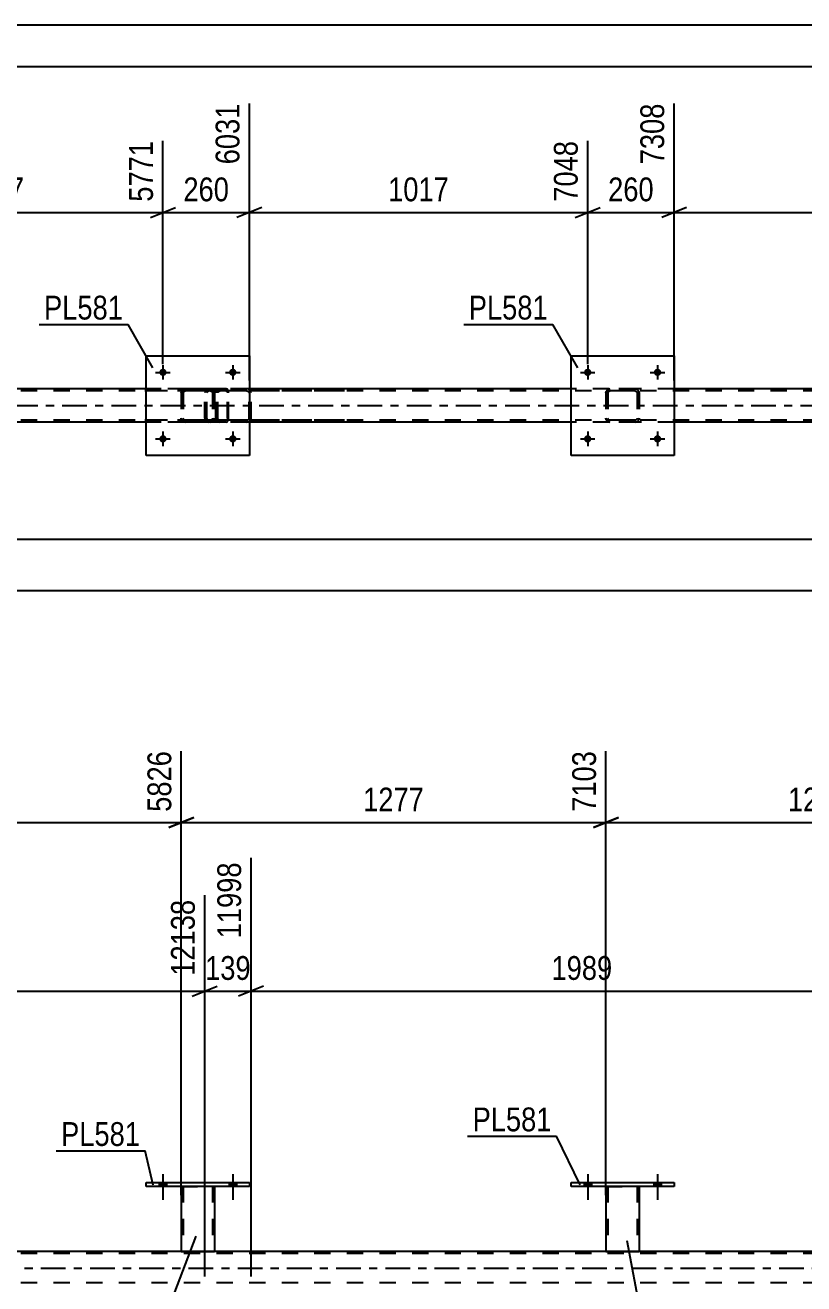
# Model space of a CAD drawing. Header units: millimetres. Extents: x 0 to 841, y 0 to 594.
# Drawn here: x 249.5 to 343.1, y 442.6 to 594 of the extents above; entities that cross this region are included whole.
import ezdxf

# ---------------------------------------------------------------- set-up
doc = ezdxf.new("R2010")
doc.units = ezdxf.units.MM
doc.linetypes.add('DXK_LINE_DOT2', pattern=[3.9198, 1.9599, -1.9599])
doc.linetypes.add('DXK_LINE_DOT3', pattern=[5.9187, 2.979, -0.9799, 0.9799, -0.9799])
doc.styles.add('Arial Narrow', font='ARIALN.TTF', dxfattribs={"height": 0.2})

# ---------------------------------------------------------------- blocks, each defined once
blk = doc.blocks.new('Unknown-272366151-1135')
at = {"color": 5, "linetype": 'Continuous'}
for p, q in [((841, 594), (0, 594)), ((836, 589), (5, 589))]:
    blk.add_line(p, q, dxfattribs=at)
blk = doc.blocks.new('Part-272366151-5568 - 5500')
at = {"color": 7, "linetype": 'DXK_LINE_DOT2'}
for p, q in [((756.58, 550.01), (94.12, 550.01)), ((276.44, 550.25), (264.04, 550.25)), ((327.52, 550.25), (315.12, 550.25)), ((756.58, 546.49), (94.12, 546.49)), ((276.44, 546.25), (264.04, 546.25)), ((327.52, 546.25), (315.12, 546.25))]:
    blk.add_line(p, q, dxfattribs=at)
at = {"color": 2, "linetype": 'Continuous'}
for p, q in [((264.04, 550.25), (225.36, 550.25)), ((315.12, 550.25), (276.44, 550.25)), ((366.2, 550.25), (327.52, 550.25)), ((264.04, 546.25), (225.36, 546.25)), ((315.12, 546.25), (276.44, 546.25)), ((366.2, 546.25), (327.52, 546.25))]:
    blk.add_line(p, q, dxfattribs=at)
at = {"color": 7, "linetype": 'DXK_LINE_DOT3'}
blk.add_line((94.12, 548.25), (756.58, 548.25), dxfattribs=at)
blk = doc.blocks.new('Part-272366151-5508 - 5500')
at = {"color": 7, "linetype": 'DXK_LINE_DOT2'}
for p, q in [((273.66, 550.25), (261.5, 550.25)), ((273.66, 550.01), (261.5, 550.01)), ((271.11, 549.95), (271.07, 549.77)), ((271.07, 546.73), (271.07, 549.77)), ((271.32, 549.77), (271.34, 549.86)), ((271.32, 546.73), (271.32, 549.77)), ((271.34, 549.86), (271.39, 549.94)), ((271.57, 550.25), (271.38, 550.21)), ((271.39, 549.94), (271.47, 549.99)), ((271.47, 549.99), (271.57, 550.01)), ((272.39, 550.01), (272.39, 550.25)), ((273.76, 550.21), (273.66, 550.25)), ((273.66, 550.01), (273.71, 549.99)), ((273.71, 549.99), (273.76, 549.94)), ((273.85, 550.11), (273.76, 550.21)), ((273.76, 549.94), (273.79, 549.86)), ((273.79, 549.86), (273.8, 549.77)), ((273.8, 546.73), (273.8, 549.77)), ((273.91, 549.95), (273.85, 550.11)), ((273.93, 549.77), (273.91, 549.95)), ((273.93, 546.73), (273.93, 549.77)), ((273.66, 546.49), (261.5, 546.49)), ((271.07, 546.73), (271.11, 546.54)), ((271.34, 546.64), (271.32, 546.73)), ((271.39, 546.56), (271.34, 546.64)), ((271.47, 546.51), (271.39, 546.56)), ((271.57, 546.49), (271.47, 546.51)), ((272.39, 546.25), (272.39, 546.49)), ((273.71, 546.51), (273.66, 546.49)), ((273.76, 546.56), (273.71, 546.51)), ((273.79, 546.64), (273.76, 546.56)), ((273.8, 546.73), (273.79, 546.64)), ((273.85, 546.39), (273.91, 546.54)), ((273.91, 546.54), (273.93, 546.73)), ((273.66, 546.25), (261.5, 546.25)), ((271.38, 546.28), (271.57, 546.25)), ((273.66, 546.25), (273.76, 546.28)), ((273.76, 546.28), (273.85, 546.39))]:
    blk.add_line(p, q, dxfattribs=at)
for centre, start, end in [((271.56, 549.75), 111.1941, 156.1506), ((271.56, 546.74), 203.8494, 248.8059)]:
    blk.add_arc(centre, 0.492, start, end, dxfattribs=at)
blk = doc.blocks.new('Part-272366151-5516 - 5500')
at = {"color": 7, "linetype": 'DXK_LINE_DOT2'}
for p, q in [((272.42, 549.95), (272.39, 549.77)), ((272.39, 546.73), (272.39, 549.77)), ((272.64, 549.77), (272.66, 549.86)), ((272.64, 546.73), (272.64, 549.77)), ((272.66, 549.86), (272.72, 549.94)), ((272.9, 550.25), (272.7, 550.21)), ((272.72, 549.94), (272.8, 549.99)), ((272.8, 549.99), (272.9, 550.01)), ((287.88, 550.25), (272.9, 550.25)), ((287.88, 550.01), (272.9, 550.01)), ((276.33, 550.21), (276.13, 550.25)), ((276.13, 550.01), (276.23, 549.99)), ((276.23, 549.99), (276.31, 549.94)), ((276.31, 549.94), (276.37, 549.86)), ((276.37, 549.86), (276.39, 549.77)), ((276.39, 546.73), (276.39, 549.77)), ((276.64, 549.77), (276.6, 549.95)), ((276.64, 546.73), (276.64, 549.77)), ((272.39, 546.73), (272.42, 546.54)), ((272.66, 546.64), (272.64, 546.73)), ((272.72, 546.56), (272.66, 546.64)), ((272.8, 546.51), (272.72, 546.56)), ((272.9, 546.49), (272.8, 546.51)), ((287.88, 546.49), (272.9, 546.49)), ((276.23, 546.51), (276.13, 546.49)), ((276.31, 546.56), (276.23, 546.51)), ((276.37, 546.64), (276.31, 546.56)), ((276.39, 546.73), (276.37, 546.64)), ((276.6, 546.54), (276.64, 546.73)), ((272.7, 546.28), (272.9, 546.25)), ((287.88, 546.25), (272.9, 546.25)), ((276.13, 546.25), (276.33, 546.28))]:
    blk.add_line(p, q, dxfattribs=at)
for centre, start, end in [((272.88, 549.75), 110.7583, 155.68), ((276.15, 549.75), 24.32, 69.2417), ((272.88, 546.75), 204.32, 249.2417), ((276.15, 546.75), 290.7583, 335.68)]:
    blk.add_arc(centre, 0.496, start, end, dxfattribs=at)
blk = doc.blocks.new('Part-272366151-7632 - 5500')
at = {"color": 2, "linetype": 'Continuous'}
for p, q in [((264.04, 542.25), (264.04, 554.25)), ((264.04, 554.25), (276.44, 554.25)), ((276.44, 554.25), (276.44, 542.25)), ((276.44, 542.25), (264.04, 542.25))]:
    blk.add_line(p, q, dxfattribs=at)
blk = doc.blocks.new('Part-272366151-7631 - 5500')
at = {"color": 7, "linetype": 'DXK_LINE_DOT2'}
for p, q in [((268.24, 549.77), (268.28, 549.95)), ((268.28, 549.95), (268.24, 549.77)), ((268.24, 549.77), (268.24, 546.73)), ((268.48, 549.77), (268.5, 549.86)), ((268.48, 549.77), (268.48, 546.73)), ((268.5, 549.86), (268.55, 549.94)), ((268.54, 550.21), (268.72, 550.25)), ((268.72, 550.25), (268.54, 550.21)), ((268.55, 549.94), (268.63, 549.99)), ((268.63, 549.99), (268.72, 550.01)), ((271.76, 550.25), (268.72, 550.25)), ((271.76, 550.01), (268.72, 550.01)), ((271.76, 550.25), (271.94, 550.21)), ((271.94, 550.21), (271.76, 550.25)), ((271.76, 550.01), (271.85, 549.99)), ((271.85, 549.99), (271.93, 549.94)), ((271.93, 549.94), (271.98, 549.86)), ((271.98, 549.86), (272, 549.77)), ((272, 549.77), (272, 546.73)), ((272.2, 549.95), (272.24, 549.77)), ((272.24, 549.77), (272.2, 549.95)), ((272.24, 549.77), (272.24, 546.73)), ((268.28, 546.54), (268.24, 546.73)), ((268.24, 546.73), (268.28, 546.54)), ((268.5, 546.64), (268.48, 546.73)), ((268.55, 546.56), (268.5, 546.64)), ((268.63, 546.51), (268.55, 546.56)), ((268.72, 546.49), (268.63, 546.51)), ((271.76, 546.49), (268.72, 546.49)), ((271.85, 546.51), (271.76, 546.49)), ((271.93, 546.56), (271.85, 546.51)), ((271.98, 546.64), (271.93, 546.56)), ((272, 546.73), (271.98, 546.64)), ((272.24, 546.73), (272.2, 546.54)), ((272.2, 546.54), (272.24, 546.73)), ((268.72, 546.25), (268.54, 546.28)), ((268.54, 546.28), (268.72, 546.25)), ((271.76, 546.25), (268.72, 546.25)), ((271.94, 546.28), (271.76, 546.25)), ((271.76, 546.25), (271.94, 546.28))]:
    blk.add_line(p, q, dxfattribs=at)
at = {"color": 7, "linetype": 'DXK_LINE_DOT3'}
blk.add_line((270.24, 548.25), (270.24, 548.25), dxfattribs=at)
at = {"color": 7, "linetype": 'DXK_LINE_DOT2'}
for centre, start, end in [((268.72, 549.77), 112.5, 157.5), ((268.72, 549.77), 112.5, 157.5), ((271.76, 549.77), 22.5, 67.5), ((271.76, 549.77), 22.5, 67.5), ((268.72, 546.73), 202.5, 247.5), ((268.72, 546.73), 202.5, 247.5), ((271.76, 546.73), 292.5, 337.5), ((271.76, 546.73), 292.5, 337.5)]:
    blk.add_arc(centre, 0.48, start, end, dxfattribs=at)
blk = doc.blocks.new('Part-272366151-7633 - 5500')
at = {"color": 7, "linetype": 'DXK_LINE_DOT2'}
for p, q in [((319.32, 549.77), (319.36, 549.95)), ((319.36, 549.95), (319.32, 549.77)), ((319.32, 549.77), (319.32, 546.73)), ((319.56, 549.77), (319.58, 549.86)), ((319.56, 549.77), (319.56, 546.73)), ((319.58, 549.86), (319.63, 549.94)), ((319.62, 550.21), (319.8, 550.25)), ((319.8, 550.25), (319.62, 550.21)), ((319.63, 549.94), (319.71, 549.99)), ((319.71, 549.99), (319.8, 550.01)), ((322.84, 550.25), (319.8, 550.25)), ((322.84, 550.01), (319.8, 550.01)), ((322.84, 550.25), (323.02, 550.21)), ((323.02, 550.21), (322.84, 550.25)), ((322.84, 550.01), (322.93, 549.99)), ((322.93, 549.99), (323.01, 549.94)), ((323.01, 549.94), (323.06, 549.86)), ((323.06, 549.86), (323.08, 549.77)), ((323.08, 549.77), (323.08, 546.73)), ((323.28, 549.95), (323.32, 549.77)), ((323.32, 549.77), (323.28, 549.95)), ((323.32, 549.77), (323.32, 546.73)), ((319.36, 546.54), (319.32, 546.73)), ((319.32, 546.73), (319.36, 546.54)), ((319.58, 546.64), (319.56, 546.73)), ((319.63, 546.56), (319.58, 546.64)), ((319.71, 546.51), (319.63, 546.56)), ((319.8, 546.49), (319.71, 546.51)), ((322.84, 546.49), (319.8, 546.49)), ((322.93, 546.51), (322.84, 546.49)), ((323.01, 546.56), (322.93, 546.51)), ((323.06, 546.64), (323.01, 546.56)), ((323.08, 546.73), (323.06, 546.64)), ((323.32, 546.73), (323.28, 546.54)), ((323.28, 546.54), (323.32, 546.73)), ((319.8, 546.25), (319.62, 546.28)), ((319.62, 546.28), (319.8, 546.25)), ((322.84, 546.25), (319.8, 546.25)), ((323.02, 546.28), (322.84, 546.25)), ((322.84, 546.25), (323.02, 546.28))]:
    blk.add_line(p, q, dxfattribs=at)
at = {"color": 7, "linetype": 'DXK_LINE_DOT3'}
blk.add_line((321.32, 548.25), (321.32, 548.25), dxfattribs=at)
at = {"color": 7, "linetype": 'DXK_LINE_DOT2'}
for centre, start, end in [((319.8, 549.77), 112.5, 157.5), ((319.8, 549.77), 112.5, 157.5), ((322.84, 549.77), 22.5, 67.5), ((322.84, 549.77), 22.5, 67.5), ((319.8, 546.73), 202.5, 247.5), ((319.8, 546.73), 202.5, 247.5), ((322.84, 546.73), 292.5, 337.5), ((322.84, 546.73), 292.5, 337.5)]:
    blk.add_arc(centre, 0.48, start, end, dxfattribs=at)
blk = doc.blocks.new('Part-272366151-7634 - 5500')
at = {"color": 2, "linetype": 'Continuous'}
for p, q in [((315.12, 542.25), (315.12, 554.25)), ((315.12, 554.25), (327.52, 554.25)), ((327.52, 554.25), (327.52, 542.25)), ((327.52, 542.25), (315.12, 542.25))]:
    blk.add_line(p, q, dxfattribs=at)
blk = doc.blocks.new('Bolt-272366151-7661 - 5500')
at = {"linetype": 'Continuous'}
for points in [[(266.48, 544.25, -1), (265.6, 544.25, -1)], [(274.88, 544.25, -1), (274, 544.25, -1)]]:
    blk.add_hatch(color=1, dxfattribs=at).paths.add_polyline_path(points)
at = {"color": 1, "linetype": 'Continuous'}
for p, q in [((266.04, 545.13), (266.04, 543.37)), ((274.44, 545.13), (274.44, 543.37)), ((265.16, 544.25), (266.92, 544.25)), ((273.56, 544.25), (275.32, 544.25))]:
    blk.add_line(p, q, dxfattribs=at)
blk = doc.blocks.new('Bolt-272366151-7662 - 5500')
at = {"linetype": 'Continuous'}
for points in [[(266.48, 552.25, -1), (265.6, 552.25, -1)], [(274.88, 552.25, -1), (274, 552.25, -1)]]:
    blk.add_hatch(color=1, dxfattribs=at).paths.add_polyline_path(points)
at = {"color": 1, "linetype": 'Continuous'}
for p, q in [((266.04, 553.13), (266.04, 551.37)), ((274.44, 553.13), (274.44, 551.37)), ((265.16, 552.25), (266.92, 552.25)), ((273.56, 552.25), (275.32, 552.25))]:
    blk.add_line(p, q, dxfattribs=at)
blk = doc.blocks.new('Bolt-272366151-7663 - 5500')
at = {"linetype": 'Continuous'}
for points in [[(317.56, 544.25, -1), (316.68, 544.25, -1)], [(325.96, 544.25, -1), (325.08, 544.25, -1)]]:
    blk.add_hatch(color=1, dxfattribs=at).paths.add_polyline_path(points)
at = {"color": 1, "linetype": 'Continuous'}
for p, q in [((317.12, 545.13), (317.12, 543.37)), ((325.52, 545.13), (325.52, 543.37)), ((316.24, 544.25), (318, 544.25)), ((324.64, 544.25), (326.4, 544.25))]:
    blk.add_line(p, q, dxfattribs=at)
blk = doc.blocks.new('Bolt-272366151-7664 - 5500')
at = {"linetype": 'Continuous'}
for points in [[(317.56, 552.25, -1), (316.68, 552.25, -1)], [(325.96, 552.25, -1), (325.08, 552.25, -1)]]:
    blk.add_hatch(color=1, dxfattribs=at).paths.add_polyline_path(points)
at = {"color": 1, "linetype": 'Continuous'}
for p, q in [((317.12, 553.13), (317.12, 551.37)), ((325.52, 553.13), (325.52, 551.37)), ((316.24, 552.25), (318, 552.25)), ((324.64, 552.25), (326.4, 552.25))]:
    blk.add_line(p, q, dxfattribs=at)
blk = doc.blocks.new('Part-272366151-4265 - 4038')
at = {"color": 2, "linetype": 'Continuous'}
blk.add_line((756.58, 446.52), (50.12, 446.52), dxfattribs=at)
at = {"color": 7, "linetype": 'DXK_LINE_DOT2'}
for p, q in [((756.58, 446.28), (50.12, 446.28)), ((756.58, 442.76), (50.12, 442.76))]:
    blk.add_line(p, q, dxfattribs=at)
at = {"color": 7, "linetype": 'DXK_LINE_DOT3'}
blk.add_line((50.12, 444.52), (756.58, 444.52), dxfattribs=at)
blk = doc.blocks.new('Part-272366151-6679 - 4038')
at = {"color": 2, "linetype": 'Continuous'}
for p, q in [((268.24, 454.36), (268.24, 446.52)), ((272.24, 454.36), (272.24, 446.52)), ((268.24, 446.52), (272.24, 446.52))]:
    blk.add_line(p, q, dxfattribs=at)
at = {"color": 7, "linetype": 'DXK_LINE_DOT2'}
for p, q in [((268.24, 454.36), (272.24, 454.36)), ((268.24, 454.36), (268.24, 454.36)), ((268.24, 454.36), (268.24, 454.36)), ((268.48, 454.36), (268.48, 446.52)), ((272, 454.36), (272, 446.52)), ((272.24, 454.36), (272.24, 454.36)), ((272.24, 454.36), (272.24, 454.36)), ((271.94, 446.52), (271.98, 446.52)), ((271.94, 446.52), (271.98, 446.52)), ((271.98, 446.52), (272, 446.52)), ((271.98, 446.52), (272, 446.52))]:
    blk.add_line(p, q, dxfattribs=at)
blk = doc.blocks.new('Part-272366151-6680 - 4038')
at = {"color": 2, "linetype": 'Continuous'}
for p, q in [((264.04, 454.36), (264.04, 454.84)), ((264.04, 454.84), (276.44, 454.84)), ((276.44, 454.36), (264.04, 454.36)), ((276.44, 454.84), (276.44, 454.36))]:
    blk.add_line(p, q, dxfattribs=at)
blk = doc.blocks.new('Part-272366151-6681 - 4038')
at = {"color": 2, "linetype": 'Continuous'}
for p, q in [((319.32, 454.36), (319.32, 446.52)), ((323.32, 454.36), (323.32, 446.52)), ((319.32, 446.52), (323.32, 446.52))]:
    blk.add_line(p, q, dxfattribs=at)
at = {"color": 7, "linetype": 'DXK_LINE_DOT2'}
for p, q in [((319.32, 454.36), (323.32, 454.36)), ((319.32, 454.36), (319.32, 454.36)), ((319.32, 454.36), (319.32, 454.36)), ((319.56, 454.36), (319.56, 446.52)), ((323.08, 454.36), (323.08, 446.52)), ((323.32, 454.36), (323.32, 454.36)), ((323.32, 454.36), (323.32, 454.36)), ((323.02, 446.52), (323.06, 446.52)), ((323.02, 446.52), (323.06, 446.52)), ((323.06, 446.52), (323.08, 446.52)), ((323.06, 446.52), (323.08, 446.52))]:
    blk.add_line(p, q, dxfattribs=at)
blk = doc.blocks.new('Part-272366151-6682 - 4038')
at = {"color": 2, "linetype": 'Continuous'}
for p, q in [((315.12, 454.36), (315.12, 454.84)), ((315.12, 454.84), (327.52, 454.84)), ((327.52, 454.36), (315.12, 454.36)), ((327.52, 454.84), (327.52, 454.36))]:
    blk.add_line(p, q, dxfattribs=at)
blk = doc.blocks.new('Bolt-272366151-6709 - 4038')
at = {"linetype": 'Continuous'}
for points in [[(265.6, 454.36), (266.48, 454.36), (266.48, 454.84), (265.6, 454.84)], [(274, 454.36), (274.88, 454.36), (274.88, 454.84), (274, 454.84)]]:
    blk.add_hatch(color=1, dxfattribs=at).paths.add_polyline_path(points)
at = {"color": 1, "linetype": 'Continuous'}
for p, q in [((266.04, 455.84), (266.04, 452.72)), ((274.44, 455.84), (274.44, 452.72)), ((265.6, 454.84), (265.6, 454.36)), ((266.48, 454.84), (266.48, 454.36)), ((274, 454.84), (274, 454.36)), ((274.88, 454.84), (274.88, 454.36))]:
    blk.add_line(p, q, dxfattribs=at)
blk = doc.blocks.new('Bolt-272366151-6710 - 4038')
at = {"linetype": 'Continuous'}
for points in [[(265.6, 454.36), (266.48, 454.36), (266.48, 454.84), (265.6, 454.84)], [(274, 454.36), (274.88, 454.36), (274.88, 454.84), (274, 454.84)]]:
    blk.add_hatch(color=1, dxfattribs=at).paths.add_polyline_path(points)
at = {"color": 1, "linetype": 'Continuous'}
for p, q in [((266.04, 455.84), (266.04, 452.72)), ((274.44, 455.84), (274.44, 452.72)), ((265.6, 454.84), (265.6, 454.36)), ((266.48, 454.84), (266.48, 454.36)), ((274, 454.84), (274, 454.36)), ((274.88, 454.84), (274.88, 454.36))]:
    blk.add_line(p, q, dxfattribs=at)
blk = doc.blocks.new('Bolt-272366151-6711 - 4038')
at = {"linetype": 'Continuous'}
for points in [[(316.68, 454.36), (317.56, 454.36), (317.56, 454.84), (316.68, 454.84)], [(325.08, 454.36), (325.96, 454.36), (325.96, 454.84), (325.08, 454.84)]]:
    blk.add_hatch(color=1, dxfattribs=at).paths.add_polyline_path(points)
at = {"color": 1, "linetype": 'Continuous'}
for p, q in [((317.12, 455.84), (317.12, 452.72)), ((325.52, 455.84), (325.52, 452.72)), ((316.68, 454.84), (316.68, 454.36)), ((317.56, 454.84), (317.56, 454.36)), ((325.08, 454.84), (325.08, 454.36)), ((325.96, 454.84), (325.96, 454.36))]:
    blk.add_line(p, q, dxfattribs=at)
blk = doc.blocks.new('Bolt-272366151-6712 - 4038')
at = {"linetype": 'Continuous'}
for points in [[(316.68, 454.36), (317.56, 454.36), (317.56, 454.84), (316.68, 454.84)], [(325.08, 454.36), (325.96, 454.36), (325.96, 454.84), (325.08, 454.84)]]:
    blk.add_hatch(color=1, dxfattribs=at).paths.add_polyline_path(points)
at = {"color": 1, "linetype": 'Continuous'}
for p, q in [((317.12, 455.84), (317.12, 452.72)), ((325.52, 455.84), (325.52, 452.72)), ((316.68, 454.84), (316.68, 454.36)), ((317.56, 454.84), (317.56, 454.36)), ((325.08, 454.84), (325.08, 454.36)), ((325.96, 454.84), (325.96, 454.36))]:
    blk.add_line(p, q, dxfattribs=at)
blk = doc.blocks.new('StraightDimension-272366151-5651 - 5500')
at = {"color": 7, "linetype": 'Continuous'}
blk.add_line((57, 532.17), (756.58, 532.17), dxfattribs=at)
blk = doc.blocks.new('StraightDimension-272366151-10152 - 5500')
at = {"color": 7, "linetype": 'Continuous'}
blk.add_line((56.36, 526), (757.22, 526), dxfattribs=at)
blk = doc.blocks.new('StraightDimension-272366151-19099 - 5500')
at = {"color": 7, "linetype": 'Continuous'}
for p, q in [((327.52, 551.25), (327.52, 584.58)), ((368.2, 553.25), (368.2, 580.08)), ((329.02, 572.07), (326.02, 570.87)), ((327.52, 571.47), (368.2, 571.47)), ((366.7, 570.87), (369.7, 572.07))]:
    blk.add_line(p, q, dxfattribs=at)
at = {"color": 0, "linetype": 'Continuous'}
blk.add_wipeout([(367.6, 580.68), (363.4, 580.68), (363.4, 572.17), (367.6, 572.17)], dxfattribs=at)
at = {"color": 0}
blk.add_wipeout([(352.12, 572.22), (352.12, 576.42), (343.6, 576.42), (343.6, 572.22)], dxfattribs=at)
at = {"color": 3, "linetype": 'Continuous', "style": 'Arial Narrow'}
blk.add_text('8325', height=2.863, rotation=90.0002, dxfattribs=at).set_placement((367, 572.77))
at = {"color": 3, "style": 'Arial Narrow'}
blk.add_text('1017', height=2.863, dxfattribs=at).set_placement((344.2, 572.82))
blk = doc.blocks.new('StraightDimension-272366151-19100 - 5500')
at = {"color": 7, "linetype": 'Continuous'}
for p, q in [((327.52, 551.25), (327.52, 584.58)), ((317.12, 553.25), (317.12, 580.08)), ((315.62, 570.87), (318.62, 572.07)), ((317.12, 571.47), (327.52, 571.47)), ((329.02, 572.07), (326.02, 570.87))]:
    blk.add_line(p, q, dxfattribs=at)
at = {"color": 0}
blk.add_wipeout([(325.66, 572.22), (325.66, 576.42), (318.98, 576.42), (318.98, 572.22)], dxfattribs=at)
at = {"color": 3, "style": 'Arial Narrow'}
blk.add_text('260', height=2.863, dxfattribs=at).set_placement((319.58, 572.82))
at = {"color": 0, "linetype": 'Continuous'}
blk.add_wipeout([(326.92, 585.18), (322.72, 585.18), (322.72, 576.67), (326.92, 576.67)], dxfattribs=at)
at = {"color": 3, "linetype": 'Continuous', "style": 'Arial Narrow'}
blk.add_text('7308', height=2.863, rotation=90.0002, dxfattribs=at).set_placement((326.32, 577.27))
blk = doc.blocks.new('StraightDimension-272366151-19101 - 5500')
at = {"color": 7, "linetype": 'Continuous'}
for p, q in [((276.44, 551.25), (276.44, 584.58)), ((317.12, 553.25), (317.12, 580.08)), ((277.94, 572.07), (274.94, 570.87)), ((276.44, 571.47), (317.12, 571.47)), ((315.62, 570.87), (318.62, 572.07))]:
    blk.add_line(p, q, dxfattribs=at)
at = {"color": 0, "linetype": 'Continuous'}
blk.add_wipeout([(316.52, 580.68), (312.32, 580.68), (312.32, 572.17), (316.52, 572.17)], dxfattribs=at)
at = {"color": 0}
blk.add_wipeout([(301.04, 572.22), (301.04, 576.42), (292.52, 576.42), (292.52, 572.22)], dxfattribs=at)
at = {"color": 3, "linetype": 'Continuous', "style": 'Arial Narrow'}
blk.add_text('7048', height=2.863, rotation=90.0002, dxfattribs=at).set_placement((315.92, 572.77))
at = {"color": 3, "style": 'Arial Narrow'}
blk.add_text('1017', height=2.863, dxfattribs=at).set_placement((293.12, 572.82))
blk = doc.blocks.new('StraightDimension-272366151-19102 - 5500')
at = {"color": 7, "linetype": 'Continuous'}
for p, q in [((276.44, 551.25), (276.44, 584.58)), ((266.04, 553.25), (266.04, 580.08)), ((264.54, 570.87), (267.54, 572.07)), ((266.04, 571.47), (276.44, 571.47)), ((277.94, 572.07), (274.94, 570.87))]:
    blk.add_line(p, q, dxfattribs=at)
at = {"color": 0}
blk.add_wipeout([(274.58, 572.22), (274.58, 576.42), (267.9, 576.42), (267.9, 572.22)], dxfattribs=at)
at = {"color": 3, "style": 'Arial Narrow'}
blk.add_text('260', height=2.863, dxfattribs=at).set_placement((268.5, 572.82))
at = {"color": 0, "linetype": 'Continuous'}
blk.add_wipeout([(275.84, 585.18), (271.64, 585.18), (271.64, 576.67), (275.84, 576.67)], dxfattribs=at)
at = {"color": 3, "linetype": 'Continuous', "style": 'Arial Narrow'}
blk.add_text('6031', height=2.863, rotation=90.0002, dxfattribs=at).set_placement((275.24, 577.27))
blk = doc.blocks.new('StraightDimension-272366151-19103 - 5500')
at = {"color": 7, "linetype": 'Continuous'}
for p, q in [((225.36, 551.25), (225.36, 584.58)), ((266.04, 553.25), (266.04, 580.08)), ((226.86, 572.07), (223.86, 570.87)), ((225.36, 571.47), (266.04, 571.47)), ((264.54, 570.87), (267.54, 572.07))]:
    blk.add_line(p, q, dxfattribs=at)
at = {"color": 0, "linetype": 'Continuous'}
blk.add_wipeout([(265.44, 580.68), (261.24, 580.68), (261.24, 572.17), (265.44, 572.17)], dxfattribs=at)
at = {"color": 0}
blk.add_wipeout([(249.96, 572.22), (249.96, 576.42), (241.44, 576.42), (241.44, 572.22)], dxfattribs=at)
at = {"color": 3, "linetype": 'Continuous', "style": 'Arial Narrow'}
blk.add_text('5771', height=2.863, rotation=90.0002, dxfattribs=at).set_placement((264.84, 572.77))
at = {"color": 3, "style": 'Arial Narrow'}
blk.add_text('1017', height=2.863, dxfattribs=at).set_placement((242.04, 572.82))
blk = doc.blocks.new('StraightDimension-272366151-4303 - 4038')
at = {"color": 7, "linetype": 'Continuous'}
for p, q in [((276.64, 443.52), (276.64, 493.88)), ((271.07, 443.52), (271.07, 489.38)), ((269.57, 477.24), (272.57, 478.44)), ((278.14, 478.44), (275.14, 477.24)), ((271.07, 477.84), (276.64, 477.84))]:
    blk.add_line(p, q, dxfattribs=at)
at = {"color": 0, "linetype": 'Continuous'}
blk.add_wipeout([(276.04, 493.93), (271.84, 493.93), (271.84, 483.59), (276.04, 483.59)], dxfattribs=at)
at = {"color": 0}
blk.add_wipeout([(277.2, 478.59), (277.2, 482.79), (270.51, 482.79), (270.51, 478.59)], dxfattribs=at)
at = {"color": 3, "linetype": 'Continuous', "style": 'Arial Narrow'}
blk.add_text('11998', height=2.863, rotation=90.0002, dxfattribs=at).set_placement((275.44, 484.19))
at = {"color": 3, "style": 'Arial Narrow'}
blk.add_text('139', height=2.863, dxfattribs=at).set_placement((271.11, 479.19))
blk = doc.blocks.new('StraightDimension-272366151-21901 - 4038')
at = {"color": 7, "linetype": 'Continuous'}
for p, q in [((319.32, 453.32), (319.32, 506.71)), ((370.4, 453.32), (370.4, 506.71)), ((320.82, 498.7), (317.82, 497.5)), ((319.32, 498.1), (370.4, 498.1)), ((368.9, 497.5), (371.9, 498.7))]:
    blk.add_line(p, q, dxfattribs=at)
at = {"color": 0, "linetype": 'Continuous'}
blk.add_wipeout([(369.8, 507.31), (365.6, 507.31), (365.6, 498.8), (369.8, 498.8)], dxfattribs=at)
at = {"color": 0}
blk.add_wipeout([(349.12, 498.85), (349.12, 503.05), (340.6, 503.05), (340.6, 498.85)], dxfattribs=at)
at = {"color": 3, "linetype": 'Continuous', "style": 'Arial Narrow'}
blk.add_text('8380', height=2.863, rotation=90.0002, dxfattribs=at).set_placement((369.2, 499.4))
at = {"color": 3, "style": 'Arial Narrow'}
blk.add_text('1277', height=2.863, dxfattribs=at).set_placement((341.2, 499.45))
blk = doc.blocks.new('StraightDimension-272366151-4302 - 4038')
at = {"color": 7, "linetype": 'Continuous'}
for p, q in [((276.64, 443.52), (276.64, 493.88)), ((356.2, 443.52), (356.2, 489.38)), ((278.14, 478.44), (275.14, 477.24)), ((354.7, 477.24), (357.7, 478.44)), ((276.64, 477.84), (356.2, 477.84))]:
    blk.add_line(p, q, dxfattribs=at)
at = {"color": 0, "linetype": 'Continuous'}
blk.add_wipeout([(355.6, 489.43), (351.4, 489.43), (351.4, 479.09), (355.6, 479.09)], dxfattribs=at)
at = {"color": 0}
blk.add_wipeout([(320.68, 478.59), (320.68, 482.79), (312.17, 482.79), (312.17, 478.59)], dxfattribs=at)
at = {"color": 3, "linetype": 'Continuous', "style": 'Arial Narrow'}
blk.add_text('10010', height=2.863, rotation=90.0002, dxfattribs=at).set_placement((355, 479.69))
at = {"color": 3, "style": 'Arial Narrow'}
blk.add_text('1989', height=2.863, dxfattribs=at).set_placement((312.77, 479.19))
blk = doc.blocks.new('StraightDimension-272366151-4304 - 4038')
at = {"color": 7, "linetype": 'Continuous'}
for p, q in [((191.51, 443.52), (191.51, 493.88)), ((271.07, 443.52), (271.07, 489.38)), ((193.01, 478.44), (190.01, 477.24)), ((269.57, 477.24), (272.57, 478.44)), ((191.51, 477.84), (271.07, 477.84))]:
    blk.add_line(p, q, dxfattribs=at)
at = {"color": 0, "linetype": 'Continuous'}
blk.add_wipeout([(270.47, 489.43), (266.27, 489.43), (266.27, 479.09), (270.47, 479.09)], dxfattribs=at)
at = {"color": 0}
blk.add_wipeout([(235.54, 478.59), (235.54, 482.79), (227.03, 482.79), (227.03, 478.59)], dxfattribs=at)
at = {"color": 3, "linetype": 'Continuous', "style": 'Arial Narrow'}
blk.add_text('12138', height=2.863, rotation=90.0002, dxfattribs=at).set_placement((269.87, 479.69))
at = {"color": 3, "style": 'Arial Narrow'}
blk.add_text('1989', height=2.863, dxfattribs=at).set_placement((227.63, 479.19))
blk = doc.blocks.new('StraightDimension-272366151-21902 - 4038')
at = {"color": 7, "linetype": 'Continuous'}
for p, q in [((268.24, 453.32), (268.24, 506.71)), ((319.32, 453.32), (319.32, 506.71)), ((269.74, 498.7), (266.74, 497.5)), ((268.24, 498.1), (319.32, 498.1)), ((317.82, 497.5), (320.82, 498.7))]:
    blk.add_line(p, q, dxfattribs=at)
at = {"color": 0, "linetype": 'Continuous'}
blk.add_wipeout([(318.72, 507.31), (314.52, 507.31), (314.52, 498.8), (318.72, 498.8)], dxfattribs=at)
at = {"color": 0}
blk.add_wipeout([(298.04, 498.85), (298.04, 503.05), (289.52, 503.05), (289.52, 498.85)], dxfattribs=at)
at = {"color": 3, "linetype": 'Continuous', "style": 'Arial Narrow'}
blk.add_text('7103', height=2.863, rotation=90.0002, dxfattribs=at).set_placement((318.12, 499.4))
at = {"color": 3, "style": 'Arial Narrow'}
blk.add_text('1277', height=2.863, dxfattribs=at).set_placement((290.12, 499.45))
blk = doc.blocks.new('StraightDimension-272366151-21903 - 4038')
at = {"color": 7, "linetype": 'Continuous'}
for p, q in [((217.16, 453.32), (217.16, 506.71)), ((268.24, 453.32), (268.24, 506.71)), ((218.66, 498.7), (215.66, 497.5)), ((217.16, 498.1), (268.24, 498.1)), ((266.74, 497.5), (269.74, 498.7))]:
    blk.add_line(p, q, dxfattribs=at)
at = {"color": 0, "linetype": 'Continuous'}
blk.add_wipeout([(267.64, 507.31), (263.44, 507.31), (263.44, 498.8), (267.64, 498.8)], dxfattribs=at)
at = {"color": 0}
blk.add_wipeout([(246.96, 498.85), (246.96, 503.05), (238.44, 503.05), (238.44, 498.85)], dxfattribs=at)
at = {"color": 3, "linetype": 'Continuous', "style": 'Arial Narrow'}
blk.add_text('5826', height=2.863, rotation=90.0002, dxfattribs=at).set_placement((267.04, 499.4))
at = {"color": 3, "style": 'Arial Narrow'}
blk.add_text('1277', height=2.863, dxfattribs=at).set_placement((239.04, 499.45))
blk = doc.blocks.new('Mark-272366151-19867 - 5500')
at = {"color": 0}
blk.add_wipeout([(261.24, 558.6), (261.24, 561.6), (251.74, 561.6), (251.74, 558.6)], dxfattribs=at)
blk.add_wipeout([(261.24, 558.6), (261.24, 561.6), (251.74, 561.6), (251.74, 558.6)], dxfattribs=at)
at = {"color": 30, "linetype": 'Continuous'}
for p in [(251.14, 558), (264.84, 552.8)]:
    blk.add_line(p, (261.84, 558), dxfattribs=at)
at = {"color": 3, "style": 'Arial Narrow'}
blk.add_text('PL581', height=2.863, dxfattribs=at).set_placement((251.74, 558.6))
blk = doc.blocks.new('Mark-272366151-19870 - 5500')
at = {"color": 0}
blk.add_wipeout([(312.33, 558.6), (312.33, 561.6), (302.82, 561.6), (302.82, 558.6)], dxfattribs=at)
blk.add_wipeout([(312.33, 558.6), (312.33, 561.6), (302.82, 561.6), (302.82, 558.6)], dxfattribs=at)
at = {"color": 30, "linetype": 'Continuous'}
for p in [(302.22, 558), (315.93, 552.8)]:
    blk.add_line(p, (312.93, 558), dxfattribs=at)
at = {"color": 3, "style": 'Arial Narrow'}
blk.add_text('PL581', height=2.863, dxfattribs=at).set_placement((302.82, 558.6))
blk = doc.blocks.new('Mark-272366151-20352 - 4038')
at = {"color": 0}
blk.add_wipeout([(312.79, 460.98), (312.79, 463.98), (303.28, 463.98), (303.28, 460.98)], dxfattribs=at)
blk.add_wipeout([(312.79, 460.98), (312.79, 463.98), (303.28, 463.98), (303.28, 460.98)], dxfattribs=at)
at = {"color": 30, "linetype": 'Continuous'}
for p in [(302.68, 460.38), (316.2, 454.53)]:
    blk.add_line(p, (313.39, 460.38), dxfattribs=at)
at = {"color": 3, "style": 'Arial Narrow'}
blk.add_text('PL581', height=2.863, dxfattribs=at).set_placement((303.28, 460.98))
blk = doc.blocks.new('Mark-272366151-20343 - 4038')
at = {"color": 0}
blk.add_wipeout([(264.97, 437.41), (264.97, 440.41), (254.92, 440.41), (254.92, 437.41)], dxfattribs=at)
blk.add_wipeout([(264.97, 437.41), (264.97, 440.41), (254.92, 440.41), (254.92, 437.41)], dxfattribs=at)
at = {"color": 30, "linetype": 'Continuous'}
for p in [(269.99, 448.39), (254.32, 436.81)]:
    blk.add_line(p, (265.57, 436.81), dxfattribs=at)
at = {"color": 3, "style": 'Arial Narrow'}
blk.add_text('M1362', height=2.863, dxfattribs=at).set_placement((254.92, 437.41))
blk = doc.blocks.new('Mark-272366151-20346 - 4038')
at = {"color": 0}
blk.add_wipeout([(263.3, 459.22), (263.3, 462.22), (253.79, 462.22), (253.79, 459.22)], dxfattribs=at)
blk.add_wipeout([(263.3, 459.22), (263.3, 462.22), (253.79, 462.22), (253.79, 459.22)], dxfattribs=at)
at = {"color": 30, "linetype": 'Continuous'}
for p in [(253.19, 458.62), (264.88, 454.51)]:
    blk.add_line(p, (263.9, 458.62), dxfattribs=at)
at = {"color": 3, "style": 'Arial Narrow'}
blk.add_text('PL581', height=2.863, dxfattribs=at).set_placement((253.79, 459.22))
blk = doc.blocks.new('Mark-272366151-20349 - 4038')
at = {"color": 0}
blk.add_wipeout([(334.58, 437.38), (334.58, 440.38), (324.52, 440.38), (324.52, 437.38)], dxfattribs=at)
blk.add_wipeout([(334.58, 437.38), (334.58, 440.38), (324.52, 440.38), (324.52, 437.38)], dxfattribs=at)
at = {"color": 30, "linetype": 'Continuous'}
for p, q in [((321.83, 447.83), (323.92, 436.78)), ((323.92, 436.78), (335.18, 436.78))]:
    blk.add_line(p, q, dxfattribs=at)
at = {"color": 3, "style": 'Arial Narrow'}
blk.add_text('M1362', height=2.863, dxfattribs=at).set_placement((324.52, 437.38))

msp = doc.modelspace()

# ---------------------------------------------------------------- block references
for name in ['Unknown-272366151-1135', 'Part-272366151-7632 - 5500', 'Part-272366151-7634 - 5500', 'Bolt-272366151-7662 - 5500', 'Bolt-272366151-7664 - 5500', 'Part-272366151-5568 - 5500', 'Part-272366151-5508 - 5500', 'Part-272366151-7631 - 5500', 'Part-272366151-5516 - 5500', 'Part-272366151-7633 - 5500', 'Bolt-272366151-7661 - 5500', 'Bolt-272366151-7663 - 5500', 'Bolt-272366151-6709 - 4038', 'Bolt-272366151-6710 - 4038', 'Bolt-272366151-6711 - 4038', 'Bolt-272366151-6712 - 4038', 'Part-272366151-6680 - 4038', 'Part-272366151-6679 - 4038', 'Part-272366151-6682 - 4038', 'Part-272366151-6681 - 4038', 'Part-272366151-4265 - 4038']:
    msp.add_blockref(name, (0, 0))

# ---------------------------------------------------------------- next in the draw order: block references
for name in ['StraightDimension-272366151-19099 - 5500', 'StraightDimension-272366151-5651 - 5500', 'StraightDimension-272366151-21901 - 4038', 'StraightDimension-272366151-4303 - 4038']:
    msp.add_blockref(name, (0, 0))

# ---------------------------------------------------------------- next in the draw order: block references
for name in ['StraightDimension-272366151-19100 - 5500', 'StraightDimension-272366151-10152 - 5500', 'StraightDimension-272366151-4304 - 4038', 'StraightDimension-272366151-4302 - 4038']:
    msp.add_blockref(name, (0, 0))

# ---------------------------------------------------------------- next in the draw order: block references
for name in ['StraightDimension-272366151-19101 - 5500', 'StraightDimension-272366151-21902 - 4038', 'Mark-272366151-20343 - 4038', 'Mark-272366151-20349 - 4038']:
    msp.add_blockref(name, (0, 0))

# ---------------------------------------------------------------- next in the draw order: block references
for name in ['StraightDimension-272366151-19102 - 5500', 'Mark-272366151-19870 - 5500', 'StraightDimension-272366151-21903 - 4038', 'Mark-272366151-20352 - 4038']:
    msp.add_blockref(name, (0, 0))

# ---------------------------------------------------------------- next in the draw order: block references
for name in ['StraightDimension-272366151-19103 - 5500', 'Mark-272366151-20346 - 4038']:
    msp.add_blockref(name, (0, 0))

# ---------------------------------------------------------------- next in the draw order: block references
msp.add_blockref('Mark-272366151-19867 - 5500', (0, 0))

doc.saveas('drawing.dxf')
